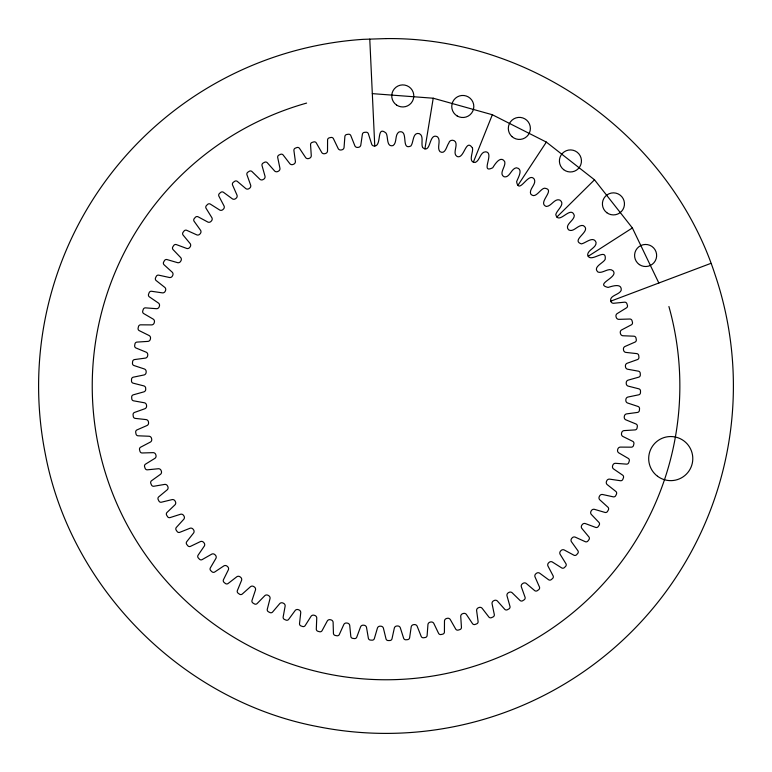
<?xml version="1.0" encoding="UTF-8"?>
<svg xmlns="http://www.w3.org/2000/svg" width="772" height="772" viewBox="0 0 772 772"><rect width="100%" height="100%" fill="white"/><g stroke="black" fill="none" stroke-linecap="round" stroke-linejoin="round"><path stroke-width="1.16" d="M424.909 148.919L433.227 98.218L372.316 93.634M473.352 162.188L492.343 114.739L546.344 142.087L594.508 179.808L632.374 227.952L658.844 283.015M517.973 185.241L546.344 142.087M556.834 217.067L594.508 179.808M588.225 256.275L632.374 227.952M610.777 301.157L710.838 263.387M433.227 98.218L492.343 114.739M369.769 39.131L374.767 146.014M668.909 306.513A293.814 293.814 0 0 1 465.487 668.822A293.814 293.814 0 0 1 103.178 465.4A293.814 293.814 0 0 1 306.6 103.091M472.493 148.108C473.583 151.968 467.533 162.332 475.185 162.477C479.962 160.74 480.165 151.717 485.742 151.823C495.016 152.74 479.518 174.347 492.748 167.746C494.813 164.311 500.613 155.104 504.676 161.57C506.297 166.289 498.229 173.642 504.145 176.798C509.79 178.023 511.093 168.595 516.333 167.794C523.821 168.846 517.964 177.878 516.613 181.719C519.16 195.519 528.366 171.075 534.272 179.181C536.791 184.18 528.714 188.995 530.721 194.023C535.43 199.514 540.062 188.995 544.405 188.204C556.612 189.439 536.81 202.708 546.258 206.462C551.333 206.462 554.614 198.057 559.816 200.054C565.818 204.097 556.844 209.955 555.782 214.568C558.638 225.8 570.904 204.522 574.291 215.542C574.329 220.657 564.071 224.777 568.568 229.824C573.451 232.903 577.9 224.498 583.101 225.53C592.848 230.847 569.939 240.024 581.374 243.894C585.813 243.083 593.33 235.566 596.071 242.369C596.679 247.86 587.801 249.636 587.617 254.914C590.175 264.304 606.85 246.316 605.171 259.363C603.521 263.02 592.23 267.073 598.001 272.091C602.768 273.838 608.732 267.054 612.929 270.721C619.443 277.389 593.687 283.98 608.066 287.425C611.897 286.306 621.962 282.706 621.228 290.224C619.53 295.039 608.722 295.319 610.903 301.514A2.76 2.76 0 0 0 614.097 303.222L624.693 302.17A2.248 2.248 0 0 1 626.883 303.695L627.404 305.249A2.248 2.248 0 0 1 626.594 307.787L617.523 313.384A2.76 2.76 0 0 0 616.037 316.684L616.249 317.408A2.76 2.76 0 0 0 619.308 319.338L629.962 319.019A2.248 2.248 0 0 1 632.036 320.708L632.451 322.281A2.248 2.248 0 0 1 631.467 324.761L622.029 329.712A2.76 2.76 0 0 0 620.312 332.896L620.476 333.629A2.76 2.76 0 0 0 623.39 335.772L634.044 336.206A2.248 2.248 0 0 1 635.993 338.03L636.292 339.632A2.248 2.248 0 0 1 635.144 342.035L625.378 346.31A2.76 2.76 0 0 0 623.448 349.369L623.554 350.121A2.76 2.76 0 0 0 626.314 352.457L636.91 353.624A2.248 2.248 0 0 1 638.733 355.583L638.917 357.204A2.248 2.248 0 0 1 637.604 359.52L627.568 363.11A2.76 2.76 0 0 0 625.417 366.024L625.484 366.777A2.76 2.76 0 0 0 628.07 369.305L638.56 371.207A2.248 2.248 0 0 1 640.239 373.281L640.316 374.912A2.248 2.248 0 0 1 638.83 377.132L628.572 380.017A2.76 2.76 0 0 0 626.227 382.777L626.237 383.53A2.76 2.76 0 0 0 628.649 386.232L638.975 388.866A2.248 2.248 0 0 1 640.509 391.047L640.471 392.678A2.248 2.248 0 0 1 638.84 394.791L628.398 396.953A2.76 2.76 0 0 0 625.87 399.539L625.831 400.292A2.76 2.76 0 0 0 628.041 403.158L638.154 406.506A2.248 2.248 0 0 1 639.534 408.793L639.38 410.414A2.248 2.248 0 0 1 637.604 412.412L627.047 413.831A2.76 2.76 0 0 0 624.345 416.233L624.249 416.986A2.76 2.76 0 0 0 626.256 419.997L636.109 424.04A2.248 2.248 0 0 1 637.325 426.424L637.064 428.035A2.248 2.248 0 0 1 635.153 429.898L624.519 430.583A2.76 2.76 0 0 0 621.653 432.793L621.508 433.536A2.76 2.76 0 0 0 623.293 436.672L632.847 441.401A2.248 2.248 0 0 1 633.889 443.852L633.513 445.444A2.248 2.248 0 0 1 631.486 447.171L620.823 447.104A2.76 2.76 0 0 0 617.812 449.111L617.619 449.844A2.76 2.76 0 0 0 619.183 453.106L628.389 458.481A2.248 2.248 0 0 1 629.257 461.009L628.765 462.563A2.248 2.248 0 0 1 626.623 464.146L615.988 463.345A2.76 2.76 0 0 0 612.843 465.13L612.601 465.844A2.76 2.76 0 0 0 613.933 469.202L622.734 475.214A2.248 2.248 0 0 1 623.429 477.791L622.84 479.315A2.248 2.248 0 0 1 620.582 480.744L610.034 479.2A2.76 2.76 0 0 0 606.773 480.763L606.474 481.458A2.76 2.76 0 0 0 607.574 484.903L615.94 491.513A2.248 2.248 0 0 1 616.452 494.128L615.747 495.605A2.248 2.248 0 0 1 613.402 496.869L602.99 494.601A2.76 2.76 0 0 0 599.622 495.933L599.275 496.608A2.76 2.76 0 0 0 600.133 500.121L608.018 507.291A2.248 2.248 0 0 1 608.346 509.945L607.545 511.363A2.248 2.248 0 0 1 605.113 512.463L594.884 509.472A2.76 2.76 0 0 0 591.439 510.562L591.043 511.209A2.76 2.76 0 0 0 591.651 514.779L599.014 522.48A2.248 2.248 0 0 1 599.159 525.153L598.261 526.514A2.248 2.248 0 0 1 595.752 527.44L585.765 523.734A2.76 2.76 0 0 0 582.252 524.593L581.808 525.211A2.76 2.76 0 0 0 582.175 528.81L588.978 537.013A2.248 2.248 0 0 1 588.93 539.676L587.946 540.979A2.248 2.248 0 0 1 585.379 541.732L575.671 537.341A2.76 2.76 0 0 0 572.1 537.949L571.627 538.528A2.76 2.76 0 0 0 571.734 542.147L577.948 550.803A2.248 2.248 0 0 1 577.717 553.456L576.636 554.682A2.248 2.248 0 0 1 574.03 555.261L564.65 550.204A2.76 2.76 0 0 0 561.051 550.552L560.53 551.111A2.76 2.76 0 0 0 560.385 554.721L565.982 563.792A2.248 2.248 0 0 1 565.567 566.426L564.409 567.574A2.248 2.248 0 0 1 561.765 567.96L552.762 562.267A2.76 2.76 0 0 0 549.143 562.363L548.593 562.875A2.76 2.76 0 0 0 548.188 566.474L553.148 575.912A2.248 2.248 0 0 1 552.54 578.517L551.304 579.579A2.248 2.248 0 0 1 548.641 579.782L540.062 573.471A2.76 2.76 0 0 0 536.443 573.316L535.855 573.789A2.76 2.76 0 0 0 535.208 577.35L539.493 587.106A2.248 2.248 0 0 1 538.711 589.663L537.399 590.638A2.248 2.248 0 0 1 534.735 590.657L526.61 583.757A2.76 2.76 0 0 0 523.011 583.352L522.393 583.786A2.76 2.76 0 0 0 521.496 587.289L525.085 597.325A2.248 2.248 0 0 1 524.13 599.815L522.76 600.703A2.248 2.248 0 0 1 520.096 600.529L512.473 593.079A2.76 2.76 0 0 0 508.912 592.433L508.256 592.819A2.76 2.76 0 0 0 507.127 596.254L510.002 606.512A2.248 2.248 0 0 1 508.883 608.934L507.445 609.716A2.248 2.248 0 0 1 504.801 609.359L497.718 601.398A2.76 2.76 0 0 0 494.215 600.5L493.54 600.838A2.76 2.76 0 0 0 492.16 604.196L494.321 614.628A2.248 2.248 0 0 1 493.028 616.963L491.542 617.639A2.248 2.248 0 0 1 488.927 617.108L482.423 608.664A2.76 2.76 0 0 0 478.987 607.525L478.283 607.825A2.76 2.76 0 0 0 476.681 611.067L478.109 621.624A2.248 2.248 0 0 1 476.652 623.863L475.127 624.442A2.248 2.248 0 0 1 472.56 623.718L466.655 614.85A2.76 2.76 0 0 0 463.306 613.479L462.592 613.721A2.76 2.76 0 0 0 460.759 616.847L461.453 627.482A2.248 2.248 0 0 1 459.842 629.605L458.278 630.077A2.248 2.248 0 0 1 455.769 629.18L450.491 619.916A2.76 2.76 0 0 0 447.249 618.314L446.515 618.507A2.76 2.76 0 0 0 444.479 621.499L444.421 632.152A2.248 2.248 0 0 1 442.674 634.169L441.082 634.526A2.248 2.248 0 0 1 438.631 633.455L434.018 623.853A2.76 2.76 0 0 0 430.892 622.02L430.149 622.164A2.76 2.76 0 0 0 427.91 625.002L427.109 635.626A2.248 2.248 0 0 1 425.218 637.518L423.606 637.759A2.248 2.248 0 0 1 421.242 636.524L417.305 626.623A2.76 2.76 0 0 0 414.323 624.577L413.57 624.664A2.76 2.76 0 0 0 411.138 627.346L409.594 637.884A2.248 2.248 0 0 1 407.577 639.641L405.956 639.776A2.248 2.248 0 0 1 403.679 638.367L400.446 628.215A2.76 2.76 0 0 0 397.609 625.976L396.856 626.005A2.76 2.76 0 0 0 394.241 628.504L391.964 638.917A2.248 2.248 0 0 1 389.831 640.528L388.2 640.548A2.248 2.248 0 0 1 386.039 638.994L383.52 628.64A2.76 2.76 0 0 0 380.837 626.198L380.085 626.179A2.76 2.76 0 0 0 377.305 628.495L374.314 638.724A2.248 2.248 0 0 1 372.075 640.171L370.444 640.075A2.248 2.248 0 0 1 368.389 638.376L366.594 627.868A2.76 2.76 0 0 0 364.094 625.252L363.342 625.185A2.76 2.76 0 0 0 360.408 627.298L356.712 637.286A2.248 2.248 0 0 1 354.377 638.579L352.756 638.376A2.248 2.248 0 0 1 350.826 636.533L349.774 625.928A2.76 2.76 0 0 0 347.468 623.139L346.715 623.023A2.76 2.76 0 0 0 343.637 624.924L339.255 634.632A2.248 2.248 0 0 1 336.833 635.761L335.231 635.443A2.248 2.248 0 0 1 333.436 633.465L333.128 622.821A2.76 2.76 0 0 0 331.014 619.877L330.281 619.704A2.76 2.76 0 0 0 327.077 621.383L322.02 630.763A2.248 2.248 0 0 1 319.531 631.728L317.958 631.293A2.248 2.248 0 0 1 316.298 629.199L316.732 618.555A2.76 2.76 0 0 0 314.831 615.467L314.117 615.245A2.76 2.76 0 0 0 310.798 616.703L305.104 625.706A2.248 2.248 0 0 1 302.547 626.488L301.012 625.947A2.248 2.248 0 0 1 299.507 623.747L300.684 613.151A2.76 2.76 0 0 0 299.005 609.948L298.301 609.668A2.76 2.76 0 0 0 294.885 610.893L288.583 619.482A2.248 2.248 0 0 1 285.978 620.08L284.482 619.433A2.248 2.248 0 0 1 283.131 617.127L285.042 606.647A2.76 2.76 0 0 0 283.594 603.337L282.909 603.009A2.76 2.76 0 0 0 279.425 603.993L272.526 612.119A2.248 2.248 0 0 1 269.891 612.534L268.444 611.781A2.248 2.248 0 0 1 267.257 609.388L269.901 599.072A2.76 2.76 0 0 0 268.675 595.656L268.019 595.289A2.76 2.76 0 0 0 264.478 596.023L257.037 603.646A2.248 2.248 0 0 1 254.374 603.887L252.984 603.038A2.248 2.248 0 0 1 251.962 600.568L255.32 590.455A2.76 2.76 0 0 0 254.345 586.961L253.708 586.546A2.76 2.76 0 0 0 250.118 587.038L242.167 594.122A2.248 2.248 0 0 1 239.494 594.17L238.162 593.224A2.248 2.248 0 0 1 237.322 590.696L241.375 580.833A2.76 2.76 0 0 0 240.642 577.292L240.044 576.829A2.76 2.76 0 0 0 236.425 577.07L228.001 583.584A2.248 2.248 0 0 1 225.327 583.439L224.073 582.406A2.248 2.248 0 0 1 223.407 579.82L228.136 570.276A2.76 2.76 0 0 0 227.653 566.687L227.084 566.185A2.76 2.76 0 0 0 223.465 566.166L214.597 572.081A2.248 2.248 0 0 1 211.953 571.753L210.766 570.633A2.248 2.248 0 0 1 210.283 568.009L215.668 558.812A2.76 2.76 0 0 0 215.436 555.203L214.905 554.663A2.76 2.76 0 0 0 211.296 554.392L202.032 559.671A2.248 2.248 0 0 1 199.417 559.16L198.308 557.963A2.248 2.248 0 0 1 198.018 555.309L204.02 546.508A2.76 2.76 0 0 0 204.049 542.89L203.557 542.32A2.76 2.76 0 0 0 199.977 541.799L190.375 546.412A2.248 2.248 0 0 1 187.789 545.727L186.776 544.453A2.248 2.248 0 0 1 186.66 541.78L193.27 533.423A2.76 2.76 0 0 0 193.55 529.814L193.096 529.206A2.76 2.76 0 0 0 189.555 528.434L179.654 532.381A2.248 2.248 0 0 1 177.135 531.512L176.209 530.171A2.248 2.248 0 0 1 176.277 527.498L183.456 519.624A2.76 2.76 0 0 0 183.987 516.043L183.572 515.407A2.76 2.76 0 0 0 180.098 514.393L169.946 517.626A2.248 2.248 0 0 1 167.495 516.584L166.655 515.185A2.248 2.248 0 0 1 166.926 512.521L174.626 505.168A2.76 2.76 0 0 0 175.408 501.636L175.041 500.97A2.76 2.76 0 0 0 171.645 499.716L161.29 502.234A2.248 2.248 0 0 1 158.916 501.028L158.183 499.561A2.248 2.248 0 0 1 158.627 496.936L166.829 490.133A2.76 2.76 0 0 0 167.852 486.659L167.534 485.974A2.76 2.76 0 0 0 164.233 484.488L153.734 486.273A2.248 2.248 0 0 1 151.447 484.903L150.81 483.397A2.248 2.248 0 0 1 151.447 480.802L160.103 474.587A2.76 2.76 0 0 0 161.358 471.2L161.097 470.486A2.76 2.76 0 0 0 157.903 468.778L147.307 469.83A2.248 2.248 0 0 1 145.117 468.305L144.596 466.751A2.248 2.248 0 0 1 145.406 464.213L154.477 458.616A2.76 2.76 0 0 0 155.963 455.316L155.751 454.592A2.76 2.76 0 0 0 152.692 452.662L142.038 452.981A2.248 2.248 0 0 1 139.964 451.292L139.549 449.719A2.248 2.248 0 0 1 140.533 447.239L149.971 442.288A2.76 2.76 0 0 0 151.688 439.104L151.524 438.371A2.76 2.76 0 0 0 148.61 436.228L137.956 435.794A2.248 2.248 0 0 1 136.007 433.97L135.708 432.368A2.248 2.248 0 0 1 136.856 429.965L146.622 425.69A2.76 2.76 0 0 0 148.552 422.631L148.446 421.879A2.76 2.76 0 0 0 145.686 419.543L135.09 418.376A2.248 2.248 0 0 1 133.266 416.417L133.083 414.796A2.248 2.248 0 0 1 134.396 412.48L144.432 408.89A2.76 2.76 0 0 0 146.583 405.975L146.516 405.223A2.76 2.76 0 0 0 143.93 402.695L133.44 400.793A2.248 2.248 0 0 1 131.761 398.719L131.684 397.088A2.248 2.248 0 0 1 133.17 394.868L143.428 391.983A2.76 2.76 0 0 0 145.715 389.792L145.647 387.727A2.76 2.76 0 0 0 143.351 385.768L133.025 383.134A2.248 2.248 0 0 1 131.491 380.953L131.53 379.322A2.248 2.248 0 0 1 133.16 377.209L143.602 375.047A2.76 2.76 0 0 0 146.13 372.461L146.169 371.708A2.76 2.76 0 0 0 143.959 368.842L133.845 365.494A2.248 2.248 0 0 1 132.466 363.207L132.62 361.585A2.248 2.248 0 0 1 134.396 359.588L144.953 358.169A2.76 2.76 0 0 0 147.655 355.767L147.751 355.014A2.76 2.76 0 0 0 145.744 352.003L135.891 347.96A2.248 2.248 0 0 1 134.675 345.576L134.936 343.965A2.248 2.248 0 0 1 136.847 342.102L147.481 341.417A2.76 2.76 0 0 0 150.347 339.207L150.492 338.464A2.76 2.76 0 0 0 148.706 335.328L139.153 330.599A2.248 2.248 0 0 1 138.111 328.148L138.487 326.556A2.248 2.248 0 0 1 140.514 324.829L151.177 324.896A2.76 2.76 0 0 0 154.188 322.889L154.381 322.156A2.76 2.76 0 0 0 152.817 318.894L143.611 313.519A2.248 2.248 0 0 1 142.743 310.991L143.235 309.437A2.248 2.248 0 0 1 145.377 307.854L156.012 308.655A2.76 2.76 0 0 0 159.157 306.87L159.399 306.156A2.76 2.76 0 0 0 158.067 302.798L149.266 296.786A2.248 2.248 0 0 1 148.571 294.209L149.16 292.685A2.248 2.248 0 0 1 151.418 291.256L161.966 292.8A2.76 2.76 0 0 0 165.227 291.237L165.526 290.542A2.76 2.76 0 0 0 164.426 287.097L156.06 280.487A2.248 2.248 0 0 1 155.548 277.872L156.253 276.395A2.248 2.248 0 0 1 158.598 275.131L169.01 277.399A2.76 2.76 0 0 0 172.378 276.067L172.725 275.392A2.76 2.76 0 0 0 171.867 271.879L163.982 264.709A2.248 2.248 0 0 1 163.654 262.055L164.455 260.637A2.248 2.248 0 0 1 166.887 259.537L177.116 262.528A2.76 2.76 0 0 0 180.561 261.438L180.957 260.791A2.76 2.76 0 0 0 180.349 257.221L172.986 249.52A2.248 2.248 0 0 1 172.841 246.847L173.739 245.486A2.248 2.248 0 0 1 176.248 244.56L186.235 248.266A2.76 2.76 0 0 0 189.748 247.407L190.192 246.789A2.76 2.76 0 0 0 189.825 243.19L183.022 234.987A2.248 2.248 0 0 1 183.07 232.324L184.054 231.021A2.248 2.248 0 0 1 186.621 230.268L196.329 234.659A2.76 2.76 0 0 0 199.9 234.051L200.373 233.472A2.76 2.76 0 0 0 200.266 229.853L194.052 221.197A2.248 2.248 0 0 1 194.283 218.544L195.364 217.318A2.248 2.248 0 0 1 197.97 216.739L207.35 221.796A2.76 2.76 0 0 0 210.949 221.448L211.47 220.888A2.76 2.76 0 0 0 211.615 217.279L206.018 208.208A2.248 2.248 0 0 1 206.433 205.574L207.591 204.426A2.248 2.248 0 0 1 210.235 204.04L219.238 209.733A2.76 2.76 0 0 0 222.857 209.637L223.407 209.125A2.76 2.76 0 0 0 223.812 205.526L218.852 196.088A2.248 2.248 0 0 1 219.46 193.482L220.695 192.421A2.248 2.248 0 0 1 223.359 192.218L231.938 198.529A2.76 2.76 0 0 0 235.556 198.684L236.145 198.211A2.76 2.76 0 0 0 236.792 194.65L232.507 184.894A2.248 2.248 0 0 1 233.289 182.337L234.601 181.362A2.248 2.248 0 0 1 237.265 181.343L245.39 188.243A2.76 2.76 0 0 0 248.989 188.648L249.607 188.214A2.76 2.76 0 0 0 250.504 184.711L246.915 174.675A2.248 2.248 0 0 1 247.87 172.185L249.24 171.297A2.248 2.248 0 0 1 251.904 171.471L259.527 178.921A2.76 2.76 0 0 0 263.088 179.567L263.744 179.181A2.76 2.76 0 0 0 264.873 175.746L261.998 165.488A2.248 2.248 0 0 1 263.117 163.066L264.555 162.284A2.248 2.248 0 0 1 267.199 162.641L274.282 170.602A2.76 2.76 0 0 0 277.785 171.5L278.46 171.162A2.76 2.76 0 0 0 279.84 167.804L277.679 157.372A2.248 2.248 0 0 1 278.972 155.037L280.458 154.361A2.248 2.248 0 0 1 283.073 154.892L289.577 163.336A2.76 2.76 0 0 0 293.013 164.475L293.717 164.175A2.76 2.76 0 0 0 295.319 160.933L293.891 150.376A2.248 2.248 0 0 1 295.348 148.137L296.873 147.558A2.248 2.248 0 0 1 299.44 148.282L305.345 157.15A2.76 2.76 0 0 0 308.694 158.521L309.408 158.279A2.76 2.76 0 0 0 311.241 155.153L310.547 144.518A2.248 2.248 0 0 1 312.158 142.395L313.721 141.923A2.248 2.248 0 0 1 316.231 142.82L321.509 152.084A2.76 2.76 0 0 0 324.751 153.686L325.485 153.493A2.76 2.76 0 0 0 327.521 150.501L327.579 139.848A2.248 2.248 0 0 1 329.326 137.831L330.918 137.474A2.248 2.248 0 0 1 333.369 138.545L337.982 148.147A2.76 2.76 0 0 0 341.108 149.98L341.851 149.836A2.76 2.76 0 0 0 344.09 146.998L344.891 136.374A2.248 2.248 0 0 1 346.782 134.482L348.394 134.241A2.248 2.248 0 0 1 350.758 135.476L354.695 145.377A2.76 2.76 0 0 0 357.677 147.423L358.43 147.336A2.76 2.76 0 0 0 360.862 144.654L362.406 134.116A2.248 2.248 0 0 1 364.423 132.359L366.044 132.224A2.248 2.248 0 0 1 368.321 133.633L371.554 143.785A2.76 2.76 0 0 0 374.391 146.024C382.159 146.226 376.06 124.919 385.961 133.006C388.49 136.258 385.971 147.365 393.016 145.619C397.329 142.704 394.473 134.733 399.037 131.954C409.121 129.416 400.504 150.743 410.878 146.005C413.773 142.338 412.528 131.935 419.244 133.624C424.166 135.727 420.75 143.389 422.593 147.51C431.432 154.718 428.479 131.906 437.599 136.905C441.304 140.755 436.527 147.742 439.972 151.65C445.415 154.989 446.641 145.734 448.764 143.129C449.314 139.8 453.724 139.307 455.422 141.797C457.902 146.14 452.199 153.609 457.169 156.533C464.464 159.331 465.69 137.541 472.493 148.108M386 38.6L363.274 39.343A347.4 347.4 0 0 0 45.278 453.772C70.59 588.804 183.196 701.41 318.228 726.722A347.4 347.4 0 0 0 714.959 274.33C670.077 136.2 531.232 36.709 386 38.6M657.522 476.247A22.06 22.06 0 0 0 692.638 461.202A22.06 22.06 0 0 0 662.058 438.313A22.06 22.06 0 0 0 657.522 476.247M396.557 105.04A11.03 11.03 0 0 0 413.773 96.751A11.03 11.03 0 0 0 397.995 85.991A11.03 11.03 0 0 0 396.557 105.04M457.169 115.974A11.03 11.03 0 0 0 473.815 106.594A11.03 11.03 0 0 0 457.371 96.867A11.03 11.03 0 0 0 457.169 115.974M511.99 136.625A11.03 11.03 0 0 0 530.142 130.671A11.03 11.03 0 0 0 515.908 117.923A11.03 11.03 0 0 0 511.99 136.625M563.628 169.628A11.03 11.03 0 0 0 581.345 162.496A11.03 11.03 0 0 0 566.31 150.714A11.03 11.03 0 0 0 563.628 169.628M606.831 212.715A11.03 11.03 0 0 0 624.394 205.188A11.03 11.03 0 0 0 609.098 193.743A11.03 11.03 0 0 0 606.831 212.715M639.39 264.593A11.03 11.03 0 0 0 656.615 256.314A11.03 11.03 0 0 0 640.837 245.544A11.03 11.03 0 0 0 639.39 264.593"/></g></svg>
